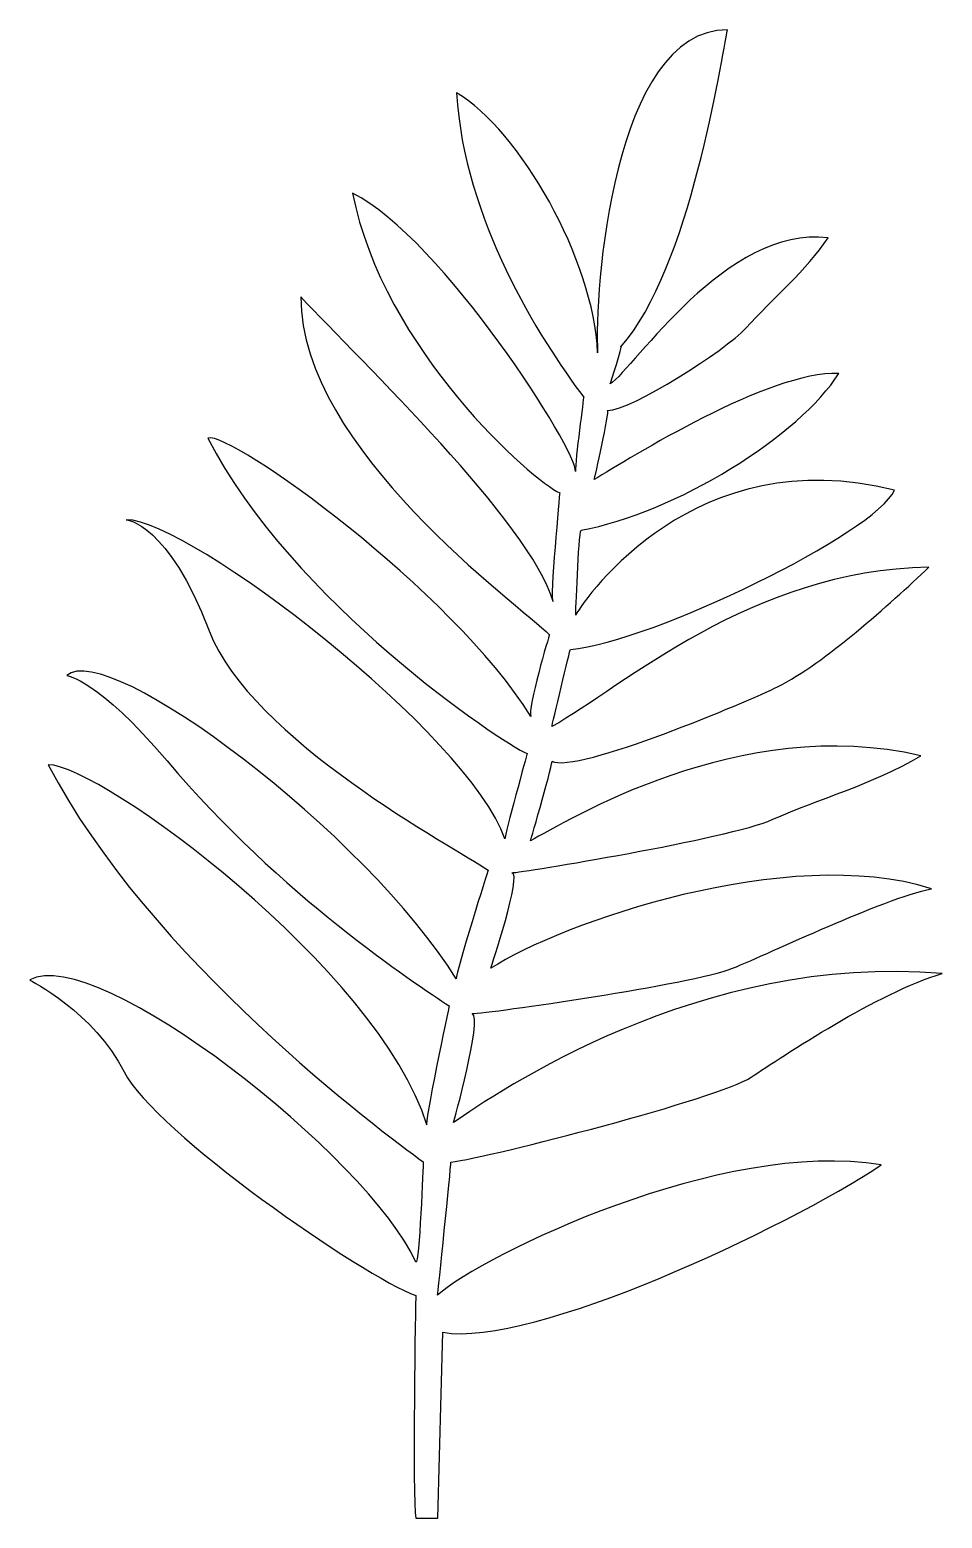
# Model space of a CAD drawing. Header units: centimetres. Extents: x -5.8 to 5.8, y -9.5 to 9.5.
import ezdxf

# ---------------------------------------------------------------- set-up
doc = ezdxf.new("R2010")
doc.units = ezdxf.units.CM
doc.header["$MEASUREMENT"] = 0
doc.layers.add('Camada 1', color=7, linetype='Continuous')

msp = doc.modelspace()

# ---------------------------------------------------------------- linework, layer by layer
at = {"layer": 'Camada 1'}
msp.add_open_spline([(-0.61236, -9.48926), (-0.61236, -9.48926), (-0.71836, -9.48926), (-0.71836, -9.48926), (-0.71836, -9.48926), (-0.71836, -9.48926), (-0.89573, -9.48926), (-0.89573, -9.48926), (-0.89573, -9.48926), (-0.94359, -9.25225), (-0.89573, -6.64967), (-0.89573, -6.64967), (-0.89573, -6.64967), (-1.55891, -6.41266), (-4.23437, -4.55639), (-4.61342, -3.79902), (-4.61342, -3.79902), (-4.99175, -3.04165), (-5.81757, -2.62652), (-5.81757, -2.62652), (-5.81757, -2.62652), (-4.96598, -2.15323), (-1.49708, -4.88246), (-0.89574, -6.22348), (-0.89574, -6.22348), (-0.84864, -6.2706), (-0.80081, -4.94575), (-0.80081, -4.94575), (-0.80081, -4.94575), (-1.3219, -4.56671), (-4.3087, -2.34241), (-5.58129, 0.11888), (-5.58129, 0.11888), (-4.91885, 0.11888), (-1.36899, -2.4852), (-0.75368, -4.47249), (-0.75368, -4.47249), (-0.8008, -4.51961), (-0.4696, -2.95772), (-0.4696, -2.95772), (-0.4696, -2.95772), (-0.89574, -2.67366), (-2.61733, -1.54897), (-4.0673, 0.16598), (-4.0673, 0.16598), (-4.95201, 1.21333), (-5.34505, 1.25458), (-5.34505, 1.25458), (-5.34505, 1.25458), (-4.82393, 1.72787), (-1.5155, -0.76803), (-0.3798, -2.61326), (-0.3798, -2.61326), (-0.3798, -2.51833), (0.02647, -1.2251), (0.02647, -1.2251), (0.02647, -1.2251), (-0.39893, -0.94102), (-3.00891, 0.45082), (-3.52927, 1.82351), (-3.52927, 1.82351), (-4.04963, 3.1962), (-4.58694, 3.24258), (-4.58694, 3.24258), (-4.58694, 3.24258), (-3.78322, 3.24258), (-0.21052, 0.50237), (0.23993, -0.82764), (0.23993, -0.82764), (0.23993, -0.78054), (0.52401, 0.26022), (0.52401, 0.26022), (0.52401, 0.26022), (0.1928, 0.40227), (-2.47973, 2.19596), (-3.54621, 4.28334), (-3.54621, 4.28334), (-3.2621, 4.3783), (-0.42251, 2.34244), (0.57113, 0.73348), (0.57113, 0.73348), (0.52403, 0.82844), (0.80814, 1.77496), (0.80814, 1.77496), (0.80814, 1.77496), (0.42981, 2.15403), (-2.36265, 4.14203), (-2.36265, 6.08219), (-2.36265, 6.08219), (-1.60602, 5.27698), (0.57113, 3.19477), (0.85527, 2.2011), (0.85527, 2.2011), (0.80817, 2.2011), (0.94068, 3.5841), (0.94068, 3.5841), (0.94068, 3.5841), (0.60945, 3.72615), (-1.32188, 5.41904), (-1.70021, 7.40704), (-1.70021, 7.40704), (-0.56451, 6.83882), (1.1865, 4.09345), (1.13938, 3.85718), (1.13938, 3.85718), (1.13938, 3.99923), (1.2454, 4.8037), (1.2454, 4.8037), (1.2454, 4.8037), (0.67716, 5.56107), (-0.28116, 7.07506), (-0.37535, 8.68476), (-0.37535, 8.68476), (0.42986, 8.2115), (1.37566, 6.55471), (1.42347, 5.37191), (1.42347, 5.37191), (1.37638, 6.12928), (1.61191, 9.48925), (3.07955, 9.48925), (3.07955, 9.48925), (3.00668, 9.13889), (2.60042, 6.42884), (1.71938, 5.44697), (1.71938, 5.44697), (1.75322, 5.48084), (1.58397, 4.97297), (1.58397, 4.97297), (1.58397, 4.97297), (1.88941, 5.17612), (3.07442, 7.00439), (4.3617, 6.83511), (4.3617, 6.83511), (4.09087, 6.42884), (3.65074, 6.05641), (3.31215, 5.68399), (3.31215, 5.68399), (3.05749, 5.40356), (1.8548, 4.63441), (1.5501, 4.63441), (1.5501, 4.63441), (1.58394, 4.63441), (1.38079, 3.7534), (1.38079, 3.7534), (1.38079, 3.7534), (1.82095, 4.02425), (3.6161, 5.14228), (4.49713, 5.10844), (4.49713, 5.10844), (4.02316, 4.32972), (2.39724, 3.31327), (1.21151, 3.11009), (1.21151, 3.11009), (1.17767, 3.04238), (1.14375, 2.02667), (1.14375, 2.02667), (1.14375, 2.02667), (1.27919, 2.26368), (2.66809, 4.26126), (5.20812, 3.61798), (5.20812, 3.61798), (4.97111, 3.07625), (2.12633, 1.68737), (1.07604, 1.58579), (1.07604, 1.58579), (1.07604, 1.61966), (0.83905, 0.60392), (0.83905, 0.60392), (0.83905, 0.60392), (1.75319, 1.11181), (3.37908, 2.60227), (5.64828, 2.63611), (5.64828, 2.63611), (5.14044, 2.16211), (4.32782, 1.41651), (3.71841, 1.11182), (3.71841, 1.11182), (3.37247, 0.93884), (1.14375, -0.00549), (0.83908, 0.16379), (0.83908, 0.16379), (0.87292, 0.19763), (0.56823, -0.85195), (0.56823, -0.85195), (0.56823, -0.85195), (1.00836, -0.61494), (3.24367, 0.7732), (5.54674, 0.23147), (5.54674, 0.23147), (4.90346, -0.14096), (4.26012, -0.31024), (3.65074, -0.58109), (3.65074, -0.58109), (3.09869, -0.8262), (0.43282, -1.25898), (0.33122, -1.25898), (0.33122, -1.25898), (0.46666, -1.25898), (0.06039, -2.47781), (0.06039, -2.47781), (0.06039, -2.47781), (0.94069, -1.90226), (3.85314, -0.88653), (5.68218, -1.4621), (5.68218, -1.4621), (5.0389, -1.59751), (3.64999, -2.27469), (3.14213, -2.47781), (3.14213, -2.47781), (2.63429, -2.68098), (0.0265, -3.05341), (-0.17662, -3.05341), (-0.17662, -3.05341), (-0.04121, -3.12114), (-0.41363, -4.44229), (-0.41363, -4.44229), (-0.41363, -4.44229), (0.12808, -4.06986), (2.7351, -2.27469), (5.81757, -2.54554), (5.81757, -2.54554), (5.00498, -2.78253), (3.78615, -3.59583), (3.37983, -3.86671), (3.37983, -3.86671), (2.97282, -4.13756), (0.06037, -4.88245), (-0.44753, -4.95013), (-0.44753, -4.95013), (-0.44753, -5.01786), (-0.61678, -6.64375), (-0.61678, -6.64375), (-0.61678, -6.64375), (-0.04121, -6.13514), (3.00743, -4.64543), (5.03887, -4.98402), (5.03887, -4.98402), (3.82001, -5.79658), (0.56823, -7.3209), (-0.54908, -7.11778), (-0.54908, -7.11778), (-0.54908, -7.11778), (-0.61236, -9.48926), (-0.61236, -9.48926)], degree=3, knots=[0, 0, 0, 0, 0.01612903, 0.01612903, 0.01612903, 0.01612903, 0.03225806, 0.03225806, 0.03225806, 0.03225806, 0.0483871, 0.0483871, 0.0483871, 0.0483871, 0.06451613, 0.06451613, 0.06451613, 0.06451613, 0.08064516, 0.08064516, 0.08064516, 0.08064516, 0.09677419, 0.09677419, 0.09677419, 0.09677419, 0.11290323, 0.11290323, 0.11290323, 0.11290323, 0.12903226, 0.12903226, 0.12903226, 0.12903226, 0.14516129, 0.14516129, 0.14516129, 0.14516129, 0.16129032, 0.16129032, 0.16129032, 0.16129032, 0.17741935, 0.17741935, 0.17741935, 0.17741935, 0.19354839, 0.19354839, 0.19354839, 0.19354839, 0.20967742, 0.20967742, 0.20967742, 0.20967742, 0.22580645, 0.22580645, 0.22580645, 0.22580645, 0.24193548, 0.24193548, 0.24193548, 0.24193548, 0.25806452, 0.25806452, 0.25806452, 0.25806452, 0.27419355, 0.27419355, 0.27419355, 0.27419355, 0.29032258, 0.29032258, 0.29032258, 0.29032258, 0.30645161, 0.30645161, 0.30645161, 0.30645161, 0.32258065, 0.32258065, 0.32258065, 0.32258065, 0.33870968, 0.33870968, 0.33870968, 0.33870968, 0.35483871, 0.35483871, 0.35483871, 0.35483871, 0.37096774, 0.37096774, 0.37096774, 0.37096774, 0.38709677, 0.38709677, 0.38709677, 0.38709677, 0.40322581, 0.40322581, 0.40322581, 0.40322581, 0.41935484, 0.41935484, 0.41935484, 0.41935484, 0.43548387, 0.43548387, 0.43548387, 0.43548387, 0.4516129, 0.4516129, 0.4516129, 0.4516129, 0.46774194, 0.46774194, 0.46774194, 0.46774194, 0.48387097, 0.48387097, 0.48387097, 0.48387097, 0.5, 0.5, 0.5, 0.5, 0.51612903, 0.51612903, 0.51612903, 0.51612903, 0.53225806, 0.53225806, 0.53225806, 0.53225806, 0.5483871, 0.5483871, 0.5483871, 0.5483871, 0.56451613, 0.56451613, 0.56451613, 0.56451613, 0.58064516, 0.58064516, 0.58064516, 0.58064516, 0.59677419, 0.59677419, 0.59677419, 0.59677419, 0.61290323, 0.61290323, 0.61290323, 0.61290323, 0.62903226, 0.62903226, 0.62903226, 0.62903226, 0.64516129, 0.64516129, 0.64516129, 0.64516129, 0.66129032, 0.66129032, 0.66129032, 0.66129032, 0.67741935, 0.67741935, 0.67741935, 0.67741935, 0.69354839, 0.69354839, 0.69354839, 0.69354839, 0.70967742, 0.70967742, 0.70967742, 0.70967742, 0.72580645, 0.72580645, 0.72580645, 0.72580645, 0.74193548, 0.74193548, 0.74193548, 0.74193548, 0.75806452, 0.75806452, 0.75806452, 0.75806452, 0.77419355, 0.77419355, 0.77419355, 0.77419355, 0.79032258, 0.79032258, 0.79032258, 0.79032258, 0.80645161, 0.80645161, 0.80645161, 0.80645161, 0.82258065, 0.82258065, 0.82258065, 0.82258065, 0.83870968, 0.83870968, 0.83870968, 0.83870968, 0.85483871, 0.85483871, 0.85483871, 0.85483871, 0.87096774, 0.87096774, 0.87096774, 0.87096774, 0.88709677, 0.88709677, 0.88709677, 0.88709677, 0.90322581, 0.90322581, 0.90322581, 0.90322581, 0.91935484, 0.91935484, 0.91935484, 0.91935484, 0.93548387, 0.93548387, 0.93548387, 0.93548387, 0.9516129, 0.9516129, 0.9516129, 0.9516129, 0.96774194, 0.96774194, 0.96774194, 0.96774194, 1, 1, 1, 1], dxfattribs=at)

doc.saveas('drawing.dxf')
